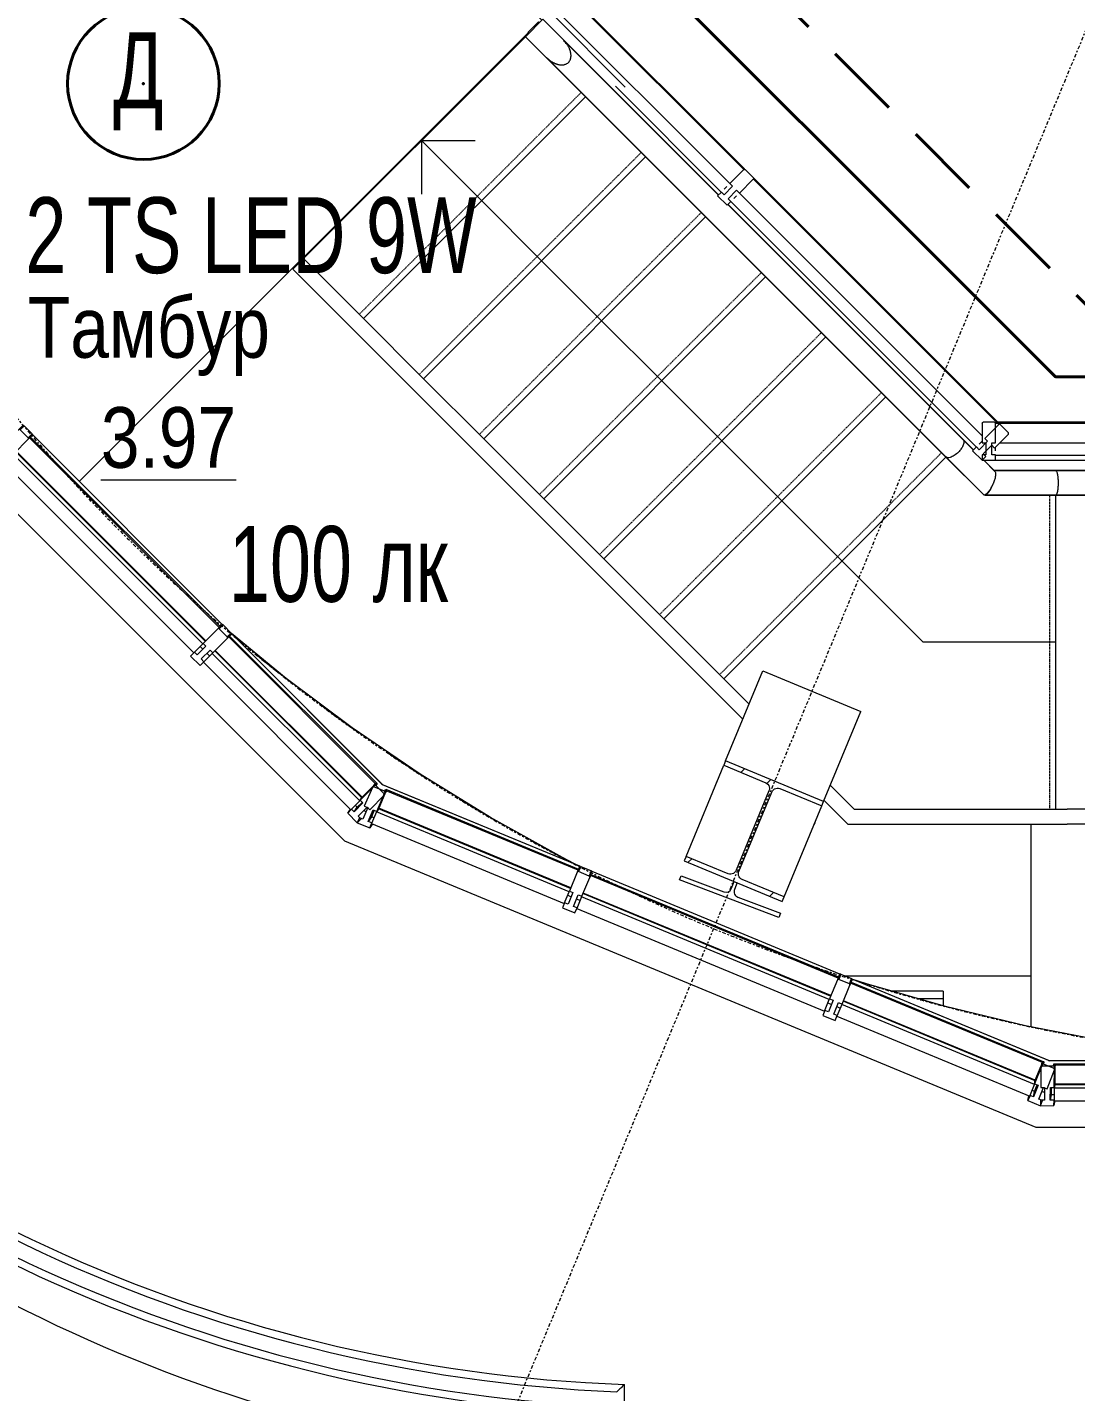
# Model space of a CAD drawing. Header units: millimetres. Extents: x 223 to 163467, y -12002 to 99672.
# Drawn here: x 135574 to 139030, y 57450 to 61948 of the extents above; entities that cross this region are included whole.
import ezdxf

# ---------------------------------------------------------------- set-up
doc = ezdxf.new("R2010")
doc.units = ezdxf.units.MM
for name, pattern in [('DASHED', [0.75, 0.5, -0.25]), ('HIDDEN2', [0.1875, 0.125, -0.0625]), ('Осевая', [29.999999, 12, -6, 6, -6]), ('Сверху', [3.96875, 2.38125, -1.5875])]:
    doc.linetypes.add(name, pattern=pattern)
for name, color, linetype, lineweight in [('A-AREA-IDEN', 7, 'Continuous', 9), ('A-DOOR', 7, 'Continuous', 9), ('A-DOOR-FRAM', 7, 'Continuous', 15), ('A-FLOR', 7, 'Continuous', 9), ('A-GLAZ-CURT', 7, 'Continuous', 9), ('A-GLAZ-CWMG', 7, 'Continuous', 9), ('A-WALL', 7, 'Continuous', 9), ('nadpisi', 84, 'Continuous', 13), ('S-COLS', 7, 'Continuous', 9), ('S-GRID', 7, 'Continuous', 9), ('S-STRS', 7, 'Continuous', 9), ('S-STRS-ANNO', 7, 'Continuous', 5), ('ав осв', 1, 'HIDDEN2', 40), ('Балясины', 7, 'Continuous', 9), ('Верхние поручни', 7, 'Continuous', 5), ('Ограждение', 7, 'Continuous', 9), ('Поручни', 7, 'Continuous', 5), ('раб осв', 7, 'Continuous', 40), ('ЭЛ', 250, 'Continuous', 50)]:
    doc.layers.add(name, color=color, linetype=linetype, lineweight=lineweight)
doc.styles.add('Arial', font='ARIALN.TTF', dxfattribs={"width": 0.85, "height": 400})
doc.styles.add('Arial_1', font='ARIALN.TTF', dxfattribs={"height": 3.5})

# ---------------------------------------------------------------- blocks, each defined once
blk = doc.blocks.new('Ограждение - Ограждение-332239-6 этаж')
at = {"layer": 'Поручни'}
blk.add_line((-1770.5, -8527.7), (-1770.5, -6924.5), dxfattribs=at)
for radius, end in [(4950, 267.9682), (5050, 266.8727)]:
    blk.add_arc((-1595, -1977.7), radius, 221.0155, end, dxfattribs=at)
blk.add_open_spline([(-1770.5, -6924.5), (-1778.8, -6932.6), (-1787.1, -6940.6), (-1795.5, -6948.6)], degree=3, dxfattribs=at)
blk = doc.blocks.new('Тип верхнего поручня - Верхний поручень_Внутренний_-332242-6 этаж')
at = {"layer": 'Верхние поручни'}
for radius, end in [(4975, 267.6903), (5025, 267.1426)]:
    blk.add_arc((-1595, -1977.7), radius, 221.0155, end, dxfattribs=at)
blk = doc.blocks.new('Тип верхнего поручня - Верхний поручень_Внутренний_-V1-6 этаж')
at = {"layer": 'Верхние поручни'}
for radius, end in [(4975, 267.6903), (5025, 267.1426)]:
    blk.add_arc((-1595, -1977.7), radius, 221.0155, end, dxfattribs=at)
blk = doc.blocks.new('Дверь-Наружная-Одинарная-Две_Свет - 900 x 2100 мм-388462-6 этаж')
at = {"layer": 'A-DOOR', "lineweight": 13}
for p, q in [((450, 956.35), (405, 956.35)), ((405, 956.35), (405, 56.35)), ((450, 56.35), (450, 956.35)), ((405, 56.35), (450, 56.35))]:
    blk.add_line(p, q, dxfattribs=at)
at = {"layer": 'A-DOOR'}
blk.add_arc((450, 56.35), 900, 90, 180, dxfattribs=at)
at = {"layer": 'A-DOOR-FRAM'}
for p, q in [((-450, 56.35), (-500, 56.35)), ((-500, 56.35), (-500, -93.65)), ((-450, 6.5875), (-450, 56.35)), ((450, 56.35), (450, 6.5875)), ((500, 56.35), (450, 56.35)), ((500, -93.65), (500, 56.35)), ((-434.125, 6.5875), (-450, 6.5875)), ((-434.125, -44.4375), (-434.125, 6.5875)), ((450, 6.5875), (434.125, 6.5875)), ((434.125, 6.5875), (434.125, -44.4375)), ((-450, -93.65), (-450, -44.4375)), ((-450, -44.4375), (-434.125, -44.4375)), ((434.125, -44.4375), (450, -44.4375)), ((450, -44.4375), (450, -93.65)), ((-500, -93.65), (-450, -93.65)), ((450, -93.65), (500, -93.65))]:
    blk.add_line(p, q, dxfattribs=at)
blk = doc.blocks.new('Ограждение - 50 x 12 мм-321091-6 этаж')
at = {"layer": 'Балясины'}
for p, q in [((-25, -2), (-25, -6)), ((-25, -6), (25, -6)), ((25, -6), (25, -2))]:
    blk.add_line(p, q, dxfattribs=at)
blk = doc.blocks.new('Ограждение - Ограждение-386662-6 этаж')
at = {"rotation": 224.9999999999999}
blk.add_blockref('Ограждение - 50 x 12 мм-321091-6 этаж', (-2067.5, -2454.1), dxfattribs=at)
blk = doc.blocks.new('Тип верхнего поручня - Верхний поручень_Внутренний_-386673-6 этаж')
at = {"layer": 'Верхние поручни'}
for p, q in [((-1461.2, -3003), (-1970.9, -2493.2)), ((-2027.5, -2549.8), (-710.9, -3866.4)), ((-654.3, -3809.9), (-1429.8, -3034.4)), ((-620.5, -3843.7), (-654.3, -3809.9)), ((-710.9, -3866.4), (-587, -3990.3)), ((-549.6, -3914.5), (-586.5, -3877.7)), ((-348.8, -3912.4), (-552.9, -3912.4)), ((1611.2, -3912.4), (-348.8, -3912.4)), ((-581.9, -3992.4), (-348.8, -3992.4)), ((-348.8, -3992.4), (1611.2, -3992.4))]:
    blk.add_line(p, q, dxfattribs=at)
for points, knots in [([(-1955.2, -2565.6), (-1953.8, -2564.1), (-1952, -2561.8), (-1950.1, -2558.4), (-1948.9, -2555.8), (-1948, -2553.1), (-1947.4, -2550.2), (-1947.1, -2547.8), (-1946.9, -2545.9), (-1946.8, -2543.9), (-1946.8, -2541.5), (-1947.1, -2538.6), (-1947.5, -2535.7), (-1948, -2532.9), (-1948.7, -2530.1), (-1949.5, -2527.3), (-1950.4, -2524.5), (-1951.6, -2521.4), (-1953.2, -2517.8), (-1955.2, -2514), (-1957.4, -2510.2), (-1962.2, -2502.9), (-1966.8, -2497.4), (-1970.9, -2493.2)], [0, 0, 0, 0, 0.071429, 0.107143, 0.142857, 0.178571, 0.214286, 0.25, 0.267857, 0.285714, 0.321429, 0.357143, 0.392857, 0.428571, 0.464286, 0.5, 0.535714, 0.571429, 0.625, 0.678571, 0.732143, 0.785714, 1, 1, 1, 1]), ([(-2027.5, -2549.8), (-2024.3, -2553), (-2019.2, -2557.4), (-2011.8, -2562.6), (-2006.9, -2565.5), (-2002.9, -2567.5), (-1999.8, -2568.9), (-1996.7, -2570.2), (-1993.5, -2571.3), (-1990.2, -2572.2), (-1986.9, -2573), (-1984.1, -2573.4), (-1981.9, -2573.7), (-1980.2, -2573.8), (-1978.5, -2573.8), (-1976.2, -2573.9), (-1973.4, -2573.7), (-1970, -2573.3), (-1967.3, -2572.6), (-1965.2, -2571.8), (-1963.2, -2571), (-1959.7, -2569.2), (-1956.9, -2567.2), (-1955.2, -2565.6)], [0, 0, 0, 0, 0.166667, 0.25, 0.333333, 0.375, 0.416667, 0.458333, 0.5, 0.541667, 0.583333, 0.625, 0.645833, 0.666667, 0.6875, 0.708333, 0.75, 0.791667, 0.833333, 0.854167, 0.875, 0.916667, 1, 1, 1, 1]), ([(-654.3, -3809.9), (-653.4, -3810.8), (-651.9, -3813.2), (-651.2, -3819.6), (-653.8, -3829.1), (-660.9, -3840.8), (-666.8, -3847.6), (-669.9, -3850.8)], [0, 0, 0, 0, 0.142857, 0.285714, 0.571429, 0.785714, 1, 1, 1, 1]), ([(-669.9, -3850.8), (-674.2, -3855), (-683.5, -3862.6), (-696.2, -3868.6), (-705.5, -3869.6), (-709.4, -3867.9), (-710.9, -3866.4)], [0, 0, 0, 0, 0.285714, 0.571429, 0.785714, 1, 1, 1, 1]), ([(-348.8, -3912.4), (-348.2, -3912.4), (-347.1, -3913.1), (-344.9, -3917), (-342.8, -3925.7), (-341.4, -3938.9), (-341.1, -3947.9), (-341.1, -3952.4)], [0, 0, 0, 0, 0.142857, 0.285714, 0.571429, 0.785714, 1, 1, 1, 1]), ([(-581.9, -3992.4), (-580.8, -3992.4), (-578.6, -3991.7), (-573.3, -3987.7), (-566.7, -3979.2), (-560.8, -3967.8), (-557.8, -3960.7), (-556.7, -3957.9), (-556.4, -3957.4)], [0, 0, 0, 0, 0.1428571, 0.2857143, 0.5714286, 0.7857143, 0.8928571, 0.921332, 0.921332, 0.921332, 0.921332]), ([(-549.6, -3914.5), (-548.9, -3915.3), (-547.8, -3917.3), (-547.1, -3922.2), (-547.5, -3928.6), (-549.2, -3937.5), (-552.1, -3946.8), (-554.9, -3953.8), (-556, -3956.4), (-556.2, -3956.8)], [0, 0, 0, 0, 0.1428571, 0.2857143, 0.4285714, 0.5714286, 0.7857143, 0.8928571, 0.9123353, 0.9123353, 0.9123353, 0.9123353]), ([(-341.1, -3952.4), (-341.1, -3958.4), (-341.6, -3970.3), (-343.7, -3983.5), (-346.2, -3990.9), (-348, -3992.4), (-348.8, -3992.4)], [0, 0, 0, 0, 0.285714, 0.571429, 0.785714, 1, 1, 1, 1]), ([(-584.5, -3991.5), (-584.7, -3991.4), (-585.7, -3991.3), (-586.5, -3990.8), (-587, -3990.3)], [0.8616317, 0.8616317, 0.8616317, 0.8616317, 0.8928571, 1, 1, 1, 1])]:
    blk.add_open_spline(points, degree=3, knots=knots, dxfattribs=at)
for points in [[(-556.4, -3957.3), (-557.1, -3958.9), (-557.9, -3960.5), (-558.7, -3962.1)], [(-558.7, -3962.1), (-560.1, -3965), (-563, -3970.4), (-567.7, -3977.8), (-572.5, -3983.8), (-577, -3988.3), (-579.7, -3990.1), (-581, -3990.7)]]:
    blk.add_open_spline(points, degree=3, dxfattribs=at)
blk = doc.blocks.new('Тип верхнего поручня - Верхний поручень_Внутренний_-V2-6 этаж')
at = {"layer": 'Верхние поручни'}
for p, q in [((-2097.2, -2480.9), (-2039.8, -2423.5)), ((-1460.8, -3002.6), (-2039.8, -2423.5)), ((-711.3, -3866.9), (-2097.2, -2480.9)), ((-653.9, -3809.4), (-1429.3, -3034)), ((-620, -3843.3), (-653.9, -3809.4)), ((-585.2, -3993), (-711.3, -3866.9)), ((-551.5, -3911.8), (-585.7, -3877.7)), ((-348.8, -3911.8), (-551.5, -3911.8)), ((1611.2, -3911.8), (-348.8, -3911.8)), ((-348.8, -3993), (-585.2, -3993)), ((1611.2, -3993), (-348.8, -3993))]:
    blk.add_line(p, q, dxfattribs=at)
blk = doc.blocks.new('Rectangular Mullion - Mullion_Vertical-45mm-Steelbuilt_2_6875in_Detail-8_TGP-V4-6 этаж')
at = {"layer": 'A-GLAZ-CWMG'}
for p, q in [((487.6, -3752.2), (-547.1, -3752.2)), ((-547.1, -3755.4), (487.6, -3755.4)), ((487.6, -3752.2), (-539.8, -3752.2)), ((487.6, -3752.2), (487.6, -3754.6)), ((-534.4, -3820.5), (487.6, -3820.5)), ((-547.1, -3846.7), (-547.1, -3834)), ((-547.1, -3860.2), (487.6, -3860.2)), ((487.6, -3834), (487.6, -3846.7)), ((-547.1, -3877.7), (487.6, -3877.7))]:
    blk.add_line(p, q, dxfattribs=at)
blk = doc.blocks.new('Rectangular Mullion - Mullion_Vertical-45mm-Steelbuilt_2_6875in_Detail-8_TGP-370210-6 этаж')
at = {"layer": 'A-GLAZ-CWMG', "lineweight": 18}
for p, q in [((-44.5, 57.2), (-44.5, 122.2)), ((-41.3, 125.4), (-3.2, 125.4)), ((0, 122.2), (0, 57.2)), ((-31.8, 57.2), (-44.5, 57.2)), ((-31.8, 17.5), (-31.8, 57.2)), ((0, 57.2), (-12.7, 57.2)), ((-12.7, 57.2), (-12.7, 17.5)), ((-44.5, 0), (-44.5, 17.5)), ((-44.5, 17.5), (-31.8, 17.5)), ((0, 0), (-44.5, 0)), ((-12.7, 17.5), (0, 17.5)), ((0, 17.5), (0, 0))]:
    blk.add_line(p, q, dxfattribs=at)
for centre, start, end in [((-41.3, 122.2), 90, 180), ((-3.2, 122.2), 360, 90)]:
    blk.add_arc(centre, 3.17, start, end, dxfattribs=at)
blk = doc.blocks.new('Rectangular Mullion - Mullion_Vertical-45mm-Steelbuilt_2_6875in_Detail-8_TGP-426587-6 этаж')
at = {"layer": 'A-GLAZ-CWMG'}
for p, q in [((-1345.8, -2950.5), (-1343.6, -2948.3)), ((-1345.8, -2950.5), (-536.6, -3759.8)), ((-534.3, -3757.5), (-1343.6, -2948.3)), ((-539.5, -3752.3), (-1343.6, -2948.3)), ((-1410.4, -3015), (-1401.4, -3006.1)), ((-1391.9, -2996.5), (-591.6, -3796.8)), ((-1419.9, -3024.6), (-610.6, -3833.9)), ((-592.1, -3815.4), (-601.1, -3824.3))]:
    blk.add_line(p, q, dxfattribs=at)
blk = doc.blocks.new('Rectangular Mullion - Mullion_Vertical-45mm-Steelbuilt_2_6875in_Detail-8_TGP-V6-6 этаж')
at = {"layer": 'A-GLAZ-CWMG'}
for p, q in [((-2186.5, -2109.8), (-2184.3, -2107.5)), ((-2186.5, -2109.8), (-1377.3, -2919.1)), ((-1375, -2916.8), (-2184.3, -2107.5)), ((-1375, -2916.8), (-2184.3, -2107.5)), ((-2232.6, -2155.8), (-1423.3, -2965.1)), ((-2273, -2196.2), (-2042.7, -2426.5)), ((-2260.6, -2183.9), (-2030.4, -2414.1)), ((-2251.1, -2174.3), (-2242.1, -2165.4)), ((-1800, -2644.5), (-1451.4, -2993.2)), ((-1375, -2916.8), (-1377.3, -2919.1)), ((-1432.8, -2974.6), (-1441.8, -2983.6))]:
    blk.add_line(p, q, dxfattribs=at)
blk = doc.blocks.new('Rectangular Mullion - Mullion_Vertical-45mm-Steelbuilt_2_6875in_Detail-8_TGP-370213-6 этаж')
at = {"layer": 'A-GLAZ-CWMG', "lineweight": 18}
for p, q in [((-44.5, 122.2), (-44.5, 57.2)), ((-3.2, 125.4), (-41.3, 125.4)), ((0, 57.2), (0, 122.2)), ((-44.5, 57.2), (-31.8, 57.2)), ((-31.8, 57.2), (-31.8, 17.5)), ((-12.7, 17.5), (-12.7, 57.2)), ((-12.7, 57.2), (0, 57.2)), ((-31.8, 17.5), (-44.5, 17.5)), ((-44.5, 17.5), (-44.5, 0)), ((-44.5, 0), (0, 0)), ((0, 17.5), (-12.7, 17.5)), ((0, 0), (0, 17.5))]:
    blk.add_line(p, q, dxfattribs=at)
for centre, start, end in [((-41.3, 122.2), 90, 180), ((-3.2, 122.2), 360, 90)]:
    blk.add_arc(centre, 3.17, start, end, dxfattribs=at)
blk = doc.blocks.new('Rectangular Mullion - Mullion_Vertical-45mm-Steelbuilt_2_6875in_Detail-8_TGP-370206-6 этаж')
at = {"layer": 'A-GLAZ-CWMG', "lineweight": 18}
for p, q in [((-22.2, 57.2), (-22.2, 122.2)), ((-19.1, 125.4), (19.1, 125.4)), ((22.2, 122.2), (22.2, 57.2)), ((-9.5, 57.2), (-22.2, 57.2)), ((-9.5, 17.5), (-9.5, 57.2)), ((22.2, 57.2), (9.5, 57.2)), ((9.5, 57.2), (9.5, 17.5)), ((-22.2, 0), (-22.2, 17.5)), ((-22.2, 17.5), (-9.5, 17.5)), ((22.2, 0), (-22.2, 0)), ((9.5, 17.5), (22.2, 17.5)), ((22.2, 17.5), (22.2, 0))]:
    blk.add_line(p, q, dxfattribs=at)
for centre, start, end in [((-19.1, 122.2), 90, 180), ((19.1, 122.2), 360, 90)]:
    blk.add_arc(centre, 3.18, start, end, dxfattribs=at)
blk = doc.blocks.new('Ограждение - Ограждение-402217-6 этаж')
at = {"layer": 'Поручни'}
for p, q in [((-720.5, -5627.6), (-889.7, -5627.6)), ((-720.5, -5627.6), (-720.5, -5652.6)), ((-720.5, -7927.6), (-725.6, -7927.6)), ((2364.6, -7927.6), (1239.5, -7927.6)), ((-725.6, -8027.6), (-720.5, -8027.6)), ((1239.5, -8027.6), (2364.6, -8027.6))]:
    blk.add_line(p, q, dxfattribs=at)
blk = doc.blocks.new('Тип верхнего поручня - Верхний поручень_Внутренний_-402224-6 этаж')
at = {"layer": 'Верхние поручни'}
for p, q in [((-803, -5652.6), (-720.5, -5652.6)), ((-720.5, -5652.6), (-720.5, -5676.4)), ((-725.6, -7952.6), (-720.5, -7952.6)), ((679.5, -7952.6), (2364.6, -7952.6)), ((-720.5, -8002.6), (-725.6, -8002.6)), ((2364.6, -8002.6), (679.5, -8002.6))]:
    blk.add_line(p, q, dxfattribs=at)
blk = doc.blocks.new('Тип верхнего поручня - Верхний поручень_Внутренний_-V8-6 этаж')
at = {"layer": 'Верхние поручни'}
for p, q in [((-803, -5652.6), (-720.5, -5652.6)), ((-720.5, -5652.6), (-720.5, -5676.4)), ((-720.5, -7952.6), (-725.6, -7952.6)), ((2364.6, -7952.6), (679.5, -7952.6)), ((-720.5, -8002.6), (-725.6, -8002.6)), ((2364.6, -8002.6), (679.5, -8002.6))]:
    blk.add_line(p, q, dxfattribs=at)
blk = doc.blocks.new('Двутавровая балка _ГОСТ 26020-83_-Колонна - I 35K1-330506-6 этаж')
at = {"layer": 'S-COLS'}
for p, q in [((-175, 171.5), (175, 171.5)), ((-175, 156.5), (-175, 171.5)), ((-25, 156.5), (-175, 156.5)), ((-5, 112.6), (-5, 136.5)), ((5, 136.5), (5, 112.3)), ((175, 156.5), (25, 156.5)), ((175, 171.5), (175, 156.5)), ((-175, -162.6), (-175, -156.5)), ((175, -167.9), (175, -171.5))]:
    blk.add_line(p, q, dxfattribs=at)
for centre, start, end in [((-25, 136.5), 360, 90), ((25, 136.5), 90, 180)]:
    blk.add_arc(centre, 20, start, end, dxfattribs=at)
blk = doc.blocks.new('Системная панель - С остеклением-473977-6 этаж')
at = {"layer": 'A-GLAZ-CURT'}
for p, q in [((5932, -3333.8), (5447.7, -3818)), ((5942, -3340.4), (5932, -3333.8)), ((5454.5, -3824.8), (5456.1, -3826.4))]:
    blk.add_line(p, q, dxfattribs=at)
at = {"layer": 'A-GLAZ-CURT', "lineweight": 13}
for p, q in [((5942, -3340.4), (5456.1, -3826.4)), ((5485.4, -3855.7), (5971.8, -3369.4)), ((5971.8, -3369.4), (5942, -3340.4)), ((5456.1, -3826.4), (5485.4, -3855.7))]:
    blk.add_line(p, q, dxfattribs=at)
blk = doc.blocks.new('Rectangular Mullion - Mullion_Vertical-45mm-Steelbuilt_2_6875in_Detail-8_TGP-473962-6 этаж')
at = {"layer": 'A-GLAZ-CWMG'}
for p, q in [((2658.6, -5588.5), (2006.6, -5858.5)), ((2658.6, -5588.6), (2009, -5857.7)), ((2027, -5861.3), (2662.5, -5598)), ((2664, -5601.6), (2031.3, -5863.7)), ((2658.6, -5588.5), (2658.6, -5588.6)), ((2658.6, -5588.6), (2662.5, -5598)), ((2662.5, -5598), (2664, -5601.6)), ((2664, -5601.6), (2666.6, -5607.9)), ((2688, -5659.6), (2055.3, -5921.6)), ((2031.3, -5863.7), (2033.1, -5868.1)), ((2035.7, -5874.3), (2055.3, -5921.6)), ((2048.6, -5937), (2057.5, -5958.4)), ((2033.6, -5959.1), (2029.5, -5960.8)), ((2066.2, -5954.8), (2057.5, -5958.4))]:
    blk.add_line(p, q, dxfattribs=at)
at = {"layer": 'A-GLAZ-CWMG', "flags": 128}
blk.add_lwpolyline([(2027, -5861.3), (2029.6, -5861.8), (2031.3, -5863.7)], dxfattribs=at)
blk = doc.blocks.new('Rectangular Mullion - Mullion_Vertical-45mm-Steelbuilt_2_6875in_Detail-8_TGP-473980-6 этаж')
at = {"layer": 'A-GLAZ-CWMG', "lineweight": 18}
for p, q in [((-393.7, -5870.5), (-418.6, -5933.3)), ((-354.3, -5883.3), (-389.5, -5868.7)), ((-377.5, -5950.3), (-352.5, -5887.5)), ((-418.6, -5933.3), (-406.9, -5938.2)), ((-433.8, -5971.6), (-440.5, -5988.4)), ((-422.1, -5976.5), (-433.8, -5971.6)), ((-406.9, -5938.2), (-422.1, -5976.5)), ((-404.5, -5983.8), (-389.2, -5945.5)), ((-389.2, -5945.5), (-377.5, -5950.3)), ((-440.5, -5988.4), (-399.4, -6005.5)), ((-392.7, -5988.6), (-404.5, -5983.8)), ((-399.4, -6005.5), (-392.7, -5988.6))]:
    blk.add_line(p, q, dxfattribs=at)
at = {"layer": 'A-GLAZ-CWMG'}
for p, q in [((-396.7, -5874.3), (-416.3, -5921.6)), ((-392.3, -5863.7), (-394.1, -5868.1)), ((-393.7, -5870.5), (-392.3, -5863.7)), ((-388, -5861.3), (-389.5, -5868.7)), ((-353.3, -5878.6), (-352.8, -5876.1)), ((-352.5, -5887.5), (-351.1, -5880.1)), ((-352.4, -5886.9), (-349.2, -5871.1)), ((-418.6, -5933.3), (-416.3, -5921.6)), ((-409.6, -5937), (-418.5, -5958.4)), ((-440.5, -5988.4), (-437.4, -5972.9)), ((-422.1, -5976.5), (-418.5, -5958.4))]:
    blk.add_line(p, q, dxfattribs=at)
at = {"layer": 'A-GLAZ-CWMG', "lineweight": 18, "flags": 128}
for points in [[(-389.5, -5868.7), (-390.2, -5868.5), (-390.9, -5868.4), (-391.6, -5868.6), (-392.3, -5868.9), (-392.8, -5869.3), (-393.3, -5869.9), (-393.7, -5870.5)], [(-352.5, -5887.5), (-352.3, -5886.8), (-352.3, -5886.1), (-352.4, -5885.4), (-352.7, -5884.7), (-353.1, -5884.1), (-353.6, -5883.6), (-354.3, -5883.3)]]:
    blk.add_lwpolyline(points, dxfattribs=at)
at = {"layer": 'A-GLAZ-CWMG', "flags": 128}
blk.add_lwpolyline([(-388, -5861.3), (-390.6, -5861.8), (-392.3, -5863.7)], dxfattribs=at)
blk = doc.blocks.new('Rectangular Mullion - Mullion_Vertical-45mm-Steelbuilt_2_6875in_Detail-8_TGP-V14-6 этаж')
at = {"layer": 'A-GLAZ-CWMG'}
for p, q in [((-2594.7, -4950.1), (-2590.8, -4944.3)), ((-2590.8, -4944.3), (-2594.2, -4947.7)), ((-2586, -4943.7), (-2590.1, -4950)), ((-2641.8, -4998.5), (-2635.2, -4988.7)), ((-2599, -4952.5), (-2635.2, -4988.7)), ((-2563.2, -4981.5), (-2559, -4975.2)), ((-2562.8, -4981.1), (-2553.8, -4967.6)), ((-2560.5, -4973), (-2559.1, -4970.9)), ((-2683.1, -5041.1), (-2674.3, -5027.9)), ((-2661.5, -5037.1), (-2651.3, -5021.8)), ((-2634.9, -5005.4), (-2651.3, -5021.8))]:
    blk.add_line(p, q, dxfattribs=at)
at = {"layer": 'A-GLAZ-CWMG', "lineweight": 18}
for p, q in [((-2598.5, -4954), (-2641.8, -4998.5)), ((-2610.3, -5030), (-2563.2, -4981.5)), ((-2594.7, -4950.1), (-2598.3, -4953.8)), ((-2563.2, -4976.9), (-2590.1, -4950)), ((-2670.5, -5028.1), (-2683.1, -5041.1)), ((-2661.5, -5037.1), (-2670.5, -5028.1)), ((-2632.8, -5007.5), (-2661.5, -5037.1)), ((-2648, -5050.6), (-2619.3, -5021)), ((-2641.8, -4998.5), (-2632.8, -5007.5)), ((-2619.3, -5021), (-2610.3, -5030)), ((-2683.1, -5041.1), (-2651.7, -5072.6)), ((-2651.7, -5072.6), (-2639, -5059.6)), ((-2639, -5059.6), (-2648, -5050.6))]:
    blk.add_line(p, q, dxfattribs=at)
at = {"layer": 'A-GLAZ-CWMG', "flags": 128}
blk.add_lwpolyline([(-2586, -4943.7), (-2588.5, -4943.2), (-2590.8, -4944.3)], dxfattribs=at)
at = {"layer": 'A-GLAZ-CWMG', "lineweight": 18, "flags": 128}
for points in [[(-2590.1, -4950), (-2590.7, -4949.5), (-2591.4, -4949.2), (-2592.1, -4949.1), (-2592.8, -4949.1), (-2593.5, -4949.3), (-2594.1, -4949.6), (-2594.7, -4950.1)], [(-2563.2, -4981.5), (-2562.8, -4981), (-2562.4, -4980.3), (-2562.3, -4979.6), (-2562.3, -4978.9), (-2562.4, -4978.1), (-2562.7, -4977.5), (-2563.2, -4976.9)]]:
    blk.add_lwpolyline(points, dxfattribs=at)
blk = doc.blocks.new('Системная панель - С остеклением-473984-6 этаж')
at = {"layer": 'A-GLAZ-CURT'}
for p, q in [((5416.3, -3849.5), (4791.3, -4474.4)), ((5424.7, -3857.8), (5423.1, -3856.2)), ((4798.1, -4481.2), (4799.7, -4482.8))]:
    blk.add_line(p, q, dxfattribs=at)
at = {"layer": 'A-GLAZ-CURT', "lineweight": 13}
for p, q in [((5424.7, -3857.8), (4799.7, -4482.8)), ((5454, -3887.2), (5424.7, -3857.8)), ((4829.1, -4512.1), (5454, -3887.2)), ((4799.7, -4482.8), (4829.1, -4512.1))]:
    blk.add_line(p, q, dxfattribs=at)
blk = doc.blocks.new('Системная панель - С остеклением-473985-6 этаж')
at = {"layer": 'A-GLAZ-CURT'}
for p, q in [((4759.9, -4505.8), (4275.6, -4990.1)), ((4768.3, -4514.2), (4766.7, -4512.6)), ((4275.6, -4990.1), (4282.3, -5000.1))]:
    blk.add_line(p, q, dxfattribs=at)
at = {"layer": 'A-GLAZ-CURT', "lineweight": 13}
for p, q in [((4768.3, -4514.2), (4282.3, -5000.1)), ((4311.3, -5029.9), (4797.6, -4543.6)), ((4797.6, -4543.6), (4768.3, -4514.2)), ((4282.3, -5000.1), (4311.3, -5029.9))]:
    blk.add_line(p, q, dxfattribs=at)
blk = doc.blocks.new('Rectangular Mullion - Mullion_Vertical-45mm-Steelbuilt_2_6875in_Detail-8_TGP-473992-6 этаж')
at = {"layer": 'A-GLAZ-CWMG'}
for p, q in [((4229.1, -4950), (4224.9, -4943.7)), ((4229.8, -4944.3), (4233.7, -4950.1)), ((4233.2, -4947.7), (4229.8, -4944.3)), ((4192.8, -4967.6), (4201.8, -4981.1)), ((4198, -4975.2), (4202.2, -4981.5)), ((4198.1, -4970.9), (4199.5, -4973)), ((4274.2, -4988.7), (4238, -4952.5)), ((4274.2, -4988.7), (4280.8, -4998.5)), ((4290.3, -5021.8), (4273.9, -5005.4)), ((4290.3, -5021.8), (4300.5, -5037.1)), ((4313.3, -5027.9), (4322.1, -5041.1))]:
    blk.add_line(p, q, dxfattribs=at)
at = {"layer": 'A-GLAZ-CWMG', "lineweight": 18}
for p, q in [((4229.1, -4950), (4202.2, -4976.9)), ((4202.2, -4981.5), (4249.3, -5030)), ((4237.3, -4953.8), (4233.7, -4950.1)), ((4280.8, -4998.5), (4237.5, -4954)), ((4249.3, -5030), (4258.3, -5021)), ((4258.3, -5021), (4287, -5050.6)), ((4271.8, -5007.5), (4280.8, -4998.5)), ((4300.5, -5037.1), (4271.8, -5007.5)), ((4309.5, -5028.1), (4300.5, -5037.1)), ((4322.1, -5041.1), (4309.5, -5028.1)), ((4287, -5050.6), (4278, -5059.6)), ((4278, -5059.6), (4290.7, -5072.6)), ((4290.7, -5072.6), (4322.1, -5041.1))]:
    blk.add_line(p, q, dxfattribs=at)
at = {"layer": 'A-GLAZ-CWMG', "flags": 128}
blk.add_lwpolyline([(4229.8, -4944.3), (4227.5, -4943.2), (4224.9, -4943.7)], dxfattribs=at)
at = {"layer": 'A-GLAZ-CWMG', "lineweight": 18, "flags": 128}
for points in [[(4202.2, -4976.9), (4201.7, -4977.5), (4201.4, -4978.1), (4201.3, -4978.9), (4201.3, -4979.6), (4201.4, -4980.3), (4201.8, -4981), (4202.2, -4981.5)], [(4233.7, -4950.1), (4233.1, -4949.6), (4232.5, -4949.3), (4231.8, -4949.1), (4231, -4949.1), (4230.3, -4949.2), (4229.7, -4949.5), (4229.1, -4950)]]:
    blk.add_lwpolyline(points, dxfattribs=at)
blk = doc.blocks.new('Rectangular Mullion - Mullion_Vertical-45mm-Steelbuilt_2_6875in_Detail-8_TGP-V21-6 этаж')
at = {"layer": 'A-GLAZ-CWMG'}
for p, q in [((4209.2, -4946.2), (3557.2, -5216.2)), ((4206.9, -4947.2), (3557.3, -5216.3)), ((3561.2, -5225.8), (4196.7, -4962.5)), ((4195.4, -4967.3), (3562.7, -5229.4)), ((4197.3, -4971.7), (4195.4, -4967.3)), ((4219.4, -5025.2), (4199.8, -4977.9)), ((4219.4, -5025.2), (3586.7, -5287.3)), ((4243.9, -5052.8), (4235, -5031.4)), ((4265.3, -5034.7), (4261.2, -5036.4)), ((4243.9, -5052.8), (4235.2, -5056.4)), ((3557.3, -5216.3), (3557.2, -5216.2)), ((3561.2, -5225.8), (3557.3, -5216.3)), ((3562.7, -5229.4), (3561.2, -5225.8)), ((3565.3, -5235.7), (3562.7, -5229.4))]:
    blk.add_line(p, q, dxfattribs=at)
at = {"layer": 'A-GLAZ-CWMG', "flags": 128}
blk.add_lwpolyline([(4195.4, -4967.3), (4195.3, -4964.7), (4196.7, -4962.5)], dxfattribs=at)
blk = doc.blocks.new('Rectangular Mullion - Mullion_Vertical-45mm-Steelbuilt_2_6875in_Detail-8_TGP-473966-6 этаж')
at = {"layer": 'A-GLAZ-CWMG'}
for p, q in [((5360.4, -3793.6), (4735.5, -4418.5)), ((5360.5, -3793.7), (4735.6, -4418.6)), ((4742.8, -4425.8), (5367.7, -3800.9)), ((5370.5, -3803.7), (4745.5, -4428.6)), ((5360.4, -3793.6), (5360.5, -3793.7)), ((5360.5, -3793.7), (5367.7, -3800.9)), ((5367.7, -3800.9), (5370.5, -3803.7)), ((5370.5, -3803.7), (5375.3, -3808.5)), ((5414.8, -3848), (4789.9, -4472.9)), ((4735.6, -4418.6), (4735.5, -4418.5)), ((4742.8, -4425.8), (4735.6, -4418.6)), ((4745.5, -4428.6), (4742.8, -4425.8)), ((4750.3, -4433.4), (4745.5, -4428.6))]:
    blk.add_line(p, q, dxfattribs=at)
blk = doc.blocks.new('Rectangular Mullion - Mullion_Vertical-45mm-Steelbuilt_2_6875in_Detail-8_TGP-473993-6 этаж')
at = {"layer": 'A-GLAZ-CWMG'}
for p, q in [((-2592.1, -4942), (-2601.1, -4955.5)), ((-2593.1, -4948.2), (-2594.5, -4950.2)), ((-2597.2, -4949.7), (-2601.4, -4956)), ((-2580.4, -5025.2), (-2560.9, -4977.9)), ((-2561.9, -4968.8), (-2557.7, -4962.5)), ((-2556.4, -4967.3), (-2560.3, -4973.1)), ((-2558.3, -4971.7), (-2556.4, -4967.3)), ((-2604.9, -5052.8), (-2596, -5031.4)), ((-2580.4, -5025.2), (-2587, -5035.1)), ((-2604.9, -5052.8), (-2615.1, -5068.1)), ((-2601.7, -5076.4), (-2610.5, -5089.6))]:
    blk.add_line(p, q, dxfattribs=at)
at = {"layer": 'A-GLAZ-CWMG', "lineweight": 18}
for p, q in [((-2601.4, -4956), (-2628.2, -5018.1)), ((-2561.9, -4968.8), (-2597.2, -4954.2)), ((-2587, -5035.1), (-2560.3, -4973.1)), ((-2616.4, -5022.9), (-2632.7, -5060.8)), ((-2628.2, -5018.1), (-2616.4, -5022.9)), ((-2615.1, -5068.1), (-2598.8, -5030.2)), ((-2598.8, -5030.2), (-2587, -5035.1)), ((-2644.5, -5055.9), (-2651.7, -5072.6)), ((-2651.7, -5072.6), (-2610.5, -5089.6)), ((-2632.7, -5060.8), (-2644.5, -5055.9)), ((-2603.4, -5072.9), (-2615.1, -5068.1)), ((-2610.5, -5089.6), (-2603.4, -5072.9))]:
    blk.add_line(p, q, dxfattribs=at)
at = {"layer": 'A-GLAZ-CWMG', "lineweight": 18, "flags": 128}
for points in [[(-2597.2, -4954.2), (-2597.9, -4954), (-2598.6, -4954), (-2599.3, -4954.1), (-2600, -4954.4), (-2600.6, -4954.8), (-2601.1, -4955.4), (-2601.4, -4956)], [(-2560.3, -4973.1), (-2560.1, -4972.4), (-2560, -4971.6), (-2560.1, -4970.9), (-2560.4, -4970.2), (-2560.8, -4969.6), (-2561.3, -4969.2), (-2561.9, -4968.8)]]:
    blk.add_lwpolyline(points, dxfattribs=at)
at = {"layer": 'A-GLAZ-CWMG', "flags": 128}
blk.add_lwpolyline([(-2556.4, -4967.3), (-2556.3, -4964.7), (-2557.7, -4962.5)], dxfattribs=at)
blk = doc.blocks.new('Rectangular Mullion - Mullion_Vertical-45mm-Steelbuilt_2_6875in_Detail-8_TGP-466671-6 этаж')
at = {"layer": 'A-GLAZ-CWMG'}
for p, q in [((3518.8, -5231.3), (3554, -5216.8)), ((3561.1, -5233.8), (3554, -5216.8)), ((3565.3, -5235.7), (3558.1, -5218.4)), ((3517.1, -5235.4), (3524.2, -5252.7)), ((3518.8, -5231.3), (3525.9, -5248.4)), ((3521.6, -5246.4), (3524.2, -5252.7)), ((3562.7, -5229.4), (3565.3, -5235.7)), ((3555.7, -5328.6), (3567.4, -5323.8)), ((3585, -5316.5), (3596.8, -5311.6))]:
    blk.add_line(p, q, dxfattribs=at)
at = {"layer": 'A-GLAZ-CWMG', "lineweight": 18}
for p, q in [((3524.2, -5252.7), (3550.1, -5315.1)), ((3561.1, -5233.8), (3525.9, -5248.4)), ((3591.2, -5298.1), (3565.3, -5235.7)), ((3579.4, -5302.9), (3591.2, -5298.1)), ((3595.2, -5341), (3579.4, -5302.9)), ((3550.1, -5315.1), (3561.8, -5310.2)), ((3561.8, -5310.2), (3577.6, -5348.3)), ((3577.6, -5348.3), (3565.9, -5353.2)), ((3565.9, -5353.2), (3572.8, -5369.9)), ((3572.8, -5369.9), (3613.9, -5352.9)), ((3606.9, -5336.2), (3595.2, -5341)), ((3613.9, -5352.9), (3606.9, -5336.2))]:
    blk.add_line(p, q, dxfattribs=at)
at = {"layer": 'A-GLAZ-CWMG', "lineweight": 18, "flags": 128}
for points in [[(3525.9, -5248.4), (3525.3, -5248.8), (3524.8, -5249.2), (3524.4, -5249.8), (3524.1, -5250.5), (3524, -5251.2), (3524, -5252), (3524.2, -5252.7)], [(3565.3, -5235.7), (3564.9, -5235), (3564.5, -5234.5), (3563.9, -5234), (3563.2, -5233.7), (3562.5, -5233.6), (3561.8, -5233.6), (3561.1, -5233.8)]]:
    blk.add_lwpolyline(points, dxfattribs=at)
at = {"layer": 'A-GLAZ-CWMG'}
for centre, start_param, end_param in [((3555.2, -5219.6), 0.261799, 1.570796), ((3520, -5234.2), 1.570796, 2.879793)]:
    blk.add_ellipse(centre, major_axis=(2.93, 1.22), ratio=0.963304, start_param=start_param, end_param=end_param, dxfattribs=at)
blk = doc.blocks.new('TS LED без датчика')
at = {"color": 0, "lineweight": 40, "ltscale": 100}
blk.add_point((-535184, 16419.5), dxfattribs=at)
at = {"layer": 'раб осв', "color": 5, "lineweight": 40, "ltscale": 100}
blk.add_circle((-535184, 16419.5), 250, dxfattribs=at)

msp = doc.modelspace()

# ---------------------------------------------------------------- hatches: boundary and pattern name
at = {"layer": 'S-COLS'}
h = msp.add_hatch(dxfattribs=at)
h.set_pattern_fill('FP_1', color=256, style=0, pattern_type=2)
h.set_pattern_definition([(45, (139313.08, 64398.15), (-251.447, 251.447), []), (45, (139313.08, 64779.15), (-251.447, 251.447), [])])
h.paths.add_polyline_path([(138062.8, 59066.3), (138068.7, 59080.7), (137926.2, 59140.3), (137920.4, 59147.1), (137918, 59155.9), (137919.6, 59164.9), (138030.3, 59430.8), (138037.1, 59437.1), (138045.7, 59439.7), (138054.5, 59438.3), (138193.1, 59380.9), (138199, 59395.3), (137875.7, 59529.2), (137869.7, 59514.8), (138012.2, 59455.2), (138018.1, 59448.5), (138020.5, 59439.7), (138018.8, 59430.6), (137908.2, 59164.7), (137901.4, 59158.5), (137892.8, 59155.8), (137884, 59157.2), (137745.4, 59214.6), (137739.4, 59200.3), (137971.6, 59104.1)], flags=0)

# ---------------------------------------------------------------- linework, layer by layer
at = {"layer": 'A-FLOR'}
for p, q in [((135745.3, 60450.7), (137224.5, 61929.8)), ((138882.6, 58819.7), (138271.1, 58819.7))]:
    msp.add_line(p, q, dxfattribs=at)
at = {"layer": 'A-WALL'}
for p, q in [((136620.6, 59264.4), (134876.5, 61008.5)), ((138882.6, 58652.6), (138882.6, 59320.5)), ((138899.3, 58320.5), (136620.6, 59264.4)), ((141365.8, 58320.5), (138899.3, 58320.5))]:
    msp.add_line(p, q, dxfattribs=at)
at = {"layer": 'A-WALL', "flags": 128}
for points in [[(137396.7, 59180.6), (137338.1, 59211), (137100.7, 59342.9), (136869.5, 59485.4), (136645, 59638.2), (136427.7, 59801), (136246.7, 59948.9)], [(139647.4, 58540.2), (139400.1, 58565.4), (139131.4, 58604.7), (138864.8, 58656), (138600.7, 58719.4), (138339.8, 58794.6), (138291.6, 58809.9)]]:
    msp.add_lwpolyline(points, dxfattribs=at)
at = {"layer": 'A-WALL'}
for centre, radius, start, end in [((140132.6, 64520.5), 6000, 230.68698, 232.02129), ((140132.6, 64520.5), 6000, 233.28965, 234.62236), ((140132.6, 64520.5), 6000, 235.89217, 237.22343), ((140132.6, 64520.5), 6000, 238.49455, 239.8245), ((140132.6, 64520.5), 6000, 241.09683, 242.42557), ((137847.4, 62280.4), 5100, 224.4295, 265.0371)]:
    msp.add_arc(centre, radius, start, end, dxfattribs=at)
at = {"layer": 'S-COLS'}
for p, q in [((137875.7, 59529.2), (137998.7, 59826.3)), ((137998.7, 59826.3), (138322.1, 59692.4)), ((138199, 59395.3), (138322.1, 59692.4)), ((137875.7, 59529.2), (137869.7, 59514.8)), ((138199, 59395.3), (137875.7, 59529.2)), ((137745.4, 59214.6), (137869.7, 59514.8)), ((137869.7, 59514.8), (138008.3, 59457.4)), ((138018.8, 59430.6), (137910.4, 59168.8)), ((137919.6, 59164.9), (138028.1, 59426.8)), ((138054.5, 59438.3), (138193.1, 59380.9)), ((138193.1, 59380.9), (138199, 59395.3)), ((138068.7, 59080.7), (138193.1, 59380.9)), ((137745.4, 59214.6), (137739.4, 59200.3)), ((137884, 59157.2), (137745.4, 59214.6)), ((137739.4, 59200.3), (138062.8, 59066.3)), ((138068.7, 59080.7), (137930.2, 59138.1)), ((138062.8, 59066.3), (138068.7, 59080.7))]:
    msp.add_line(p, q, dxfattribs=at)
at = {"layer": 'S-COLS', "flags": 128}
for points in [[(138008.3, 59457.4), (138012.2, 59455.2), (138015.5, 59452.2), (138018.1, 59448.5), (138019.8, 59444.2), (138020.5, 59439.7), (138020.1, 59435.1), (138018.8, 59430.6)], [(138028.1, 59426.8), (138030.3, 59430.8), (138033.4, 59434.3), (138037.1, 59437.1), (138041.2, 59438.9), (138045.7, 59439.7), (138050.2, 59439.5), (138054.5, 59438.3)], [(137910.4, 59168.8), (137908.2, 59164.7), (137905.1, 59161.2), (137901.4, 59158.5), (137897.2, 59156.7), (137892.8, 59155.8), (137888.3, 59156), (137884, 59157.2)], [(137930.2, 59138.1), (137926.2, 59140.3), (137922.9, 59143.3), (137920.4, 59147.1), (137918.7, 59151.3), (137918, 59155.9), (137918.3, 59160.5), (137919.6, 59164.9)]]:
    msp.add_lwpolyline(points, dxfattribs=at)
at = {"layer": 'S-GRID', "color": 174, "linetype": 'Осевая', "true_color": 0x0000a0}
msp.add_line((140132.6, 64520.5), (137013.1, 56989.4), dxfattribs=at)
msp.add_arc((140132.6, 64520.5), 6000, 169.59621, 160.45219, dxfattribs=at)
at = {"layer": 'S-STRS'}
for p, q in [((137545.2, 61751.1), (137297.5, 61998.8)), ((136484.3, 61185.6), (137215.9, 61917.2)), ((136682.3, 60987.6), (137413.8, 61719.2)), ((136880.3, 60789.6), (137611.8, 61521.2)), ((137078.3, 60591.7), (137809.8, 61323.2)), ((136484.3, 61185.6), (136448.9, 61150.3)), ((136682.3, 60987.6), (136484.3, 61185.6)), ((137932.6, 59666.6), (136448.9, 61150.3)), ((137276.2, 60393.7), (138007.8, 61125.2)), ((136880.3, 60789.6), (136682.3, 60987.6)), ((137474.2, 60195.7), (138205.8, 60927.3)), ((137078.3, 60591.7), (136880.3, 60789.6)), ((137672.2, 59997.7), (138403.8, 60729.3)), ((137276.2, 60393.7), (137078.3, 60591.7)), ((137870.2, 59799.7), (138601.8, 60531.3)), ((137474.2, 60195.7), (137276.2, 60393.7)), ((138964.3, 59370.5), (138964.3, 60405.1)), ((137672.2, 59997.7), (137474.2, 60195.7)), ((137870.2, 59799.7), (137672.2, 59997.7)), ((137953.3, 59716.6), (137870.2, 59799.7)), ((138221.2, 59448.7), (138299.4, 59370.5)), ((138200.5, 59398.7), (138278.7, 59320.5)), ((138299.4, 59370.5), (139001.4, 59370.5)), ((139244.3, 59370.5), (139001.4, 59370.5)), ((138278.7, 59320.5), (139001.4, 59320.5)), ((140924.3, 59320.5), (139001.4, 59320.5))]:
    msp.add_line(p, q, dxfattribs=at)
at = {"layer": 'S-STRS', "linetype": 'Сверху'}
for p, q in [((136668.1, 61001.8), (137399.7, 61733.4)), ((136866.1, 60803.8), (137597.7, 61535.4)), ((137064.1, 60605.8), (137795.7, 61337.4)), ((137262.1, 60407.8), (137993.7, 61139.4)), ((137460.1, 60209.8), (138191.7, 60941.4)), ((137658.1, 60011.8), (138389.7, 60743.4)), ((137856.1, 59813.8), (138587.6, 60545.4)), ((138944.3, 59370.5), (138944.3, 60405.1))]:
    msp.add_line(p, q, dxfattribs=at)
at = {"layer": 'S-STRS-ANNO'}
for p, q in [((137071.2, 61376.5), (136873.2, 61574.5)), ((136873.2, 61574.5), (137050, 61574.5)), ((136873.2, 61574.5), (136873.2, 61397.8)), ((137269.2, 61178.6), (137071.2, 61376.5)), ((137467.2, 60980.6), (137269.2, 61178.6)), ((137665.2, 60782.6), (137467.2, 60980.6)), ((137863.1, 60584.6), (137665.2, 60782.6)), ((138061.1, 60386.6), (137863.1, 60584.6)), ((138259.1, 60188.6), (138061.1, 60386.6)), ((138527.2, 59920.5), (138259.1, 60188.6)), ((138964.3, 59920.5), (138527.2, 59920.5))]:
    msp.add_line(p, q, dxfattribs=at)
at = {"layer": 'ав осв', "linetype": 'DASHED', "lineweight": 40, "ltscale": 500}
msp.add_lwpolyline([(137707, 62391.2), (139152.3, 60945.9), (139682.6, 60945.9), (139682.6, 60945.9), (139682.6, 64525.2), (139832.6, 64525.2)], dxfattribs=at)
at = {"layer": 'раб осв', "color": 0, "lineweight": 40}
msp.add_lwpolyline([(137282.8, 62476), (138962.9, 60795.9), (140132.6, 60795.9), (140132.6, 61645.2), (140132.6, 61645.2), (140132.6, 60795.9), (143302.6, 60795.9), (143302.6, 61645.2)], dxfattribs=at)
at = {"layer": 'ЭЛ', "color": 7, "lineweight": 25}
msp.add_lwpolyline([(140924.3, 60795.9, 0, 0, 0), (137513.1, 54945.9, 150, 0, 0), (137714.3, 55287, 0, 0, 0), (137087.7, 54211.9, 0, 0, 0)], format="xyseb", dxfattribs=at)

# ---------------------------------------------------------------- block references
at = {"layer": 'A-DOOR', "rotation": 134.9999999999999}
msp.add_blockref('Дверь-Наружная-Одинарная-Две_Свет - 900 x 2100 мм-388462-6 этаж', (136606, 62645), dxfattribs=at)
at = {"layer": 'A-GLAZ-CURT'}
for name, p, rotation in [('Системная панель - С остеклением-473984-6 этаж', (140010.2, 65340), 269.9999999999997), ('Системная панель - С остеклением-473977-6 этаж', (140010.2, 65340), 269.9999999999997), ('Системная панель - С остеклением-473985-6 этаж', (139705.9, 65230.8), 292.4999999999997), ('Системная панель - С остеклением-473984-6 этаж', (139705.9, 65230.8), 292.4999999999997), ('Системная панель - С остеклением-473977-6 этаж', (139705.9, 65230.8), 292.4999999999997), ('Системная панель - С остеклением-473985-6 этаж', (139466.6, 65013.5), 314.9999999999998)]:
    msp.add_blockref(name, p, dxfattribs=dict(at, rotation=rotation))
at = {"layer": 'A-GLAZ-CWMG'}
for name in ['Rectangular Mullion - Mullion_Vertical-45mm-Steelbuilt_2_6875in_Detail-8_TGP-V6-6 этаж', 'Rectangular Mullion - Mullion_Vertical-45mm-Steelbuilt_2_6875in_Detail-8_TGP-426587-6 этаж', 'Rectangular Mullion - Mullion_Vertical-45mm-Steelbuilt_2_6875in_Detail-8_TGP-V4-6 этаж', 'Rectangular Mullion - Mullion_Vertical-45mm-Steelbuilt_2_6875in_Detail-8_TGP-V14-6 этаж', 'Rectangular Mullion - Mullion_Vertical-45mm-Steelbuilt_2_6875in_Detail-8_TGP-473993-6 этаж', 'Rectangular Mullion - Mullion_Vertical-45mm-Steelbuilt_2_6875in_Detail-8_TGP-473980-6 этаж']:
    msp.add_blockref(name, (139313.1, 64398.1), dxfattribs=at)
at = {"layer": 'A-GLAZ-CWMG', "extrusion": (0, 0, -1), "rotation": 45.00000000000013}
msp.add_blockref('Rectangular Mullion - Mullion_Vertical-45mm-Steelbuilt_2_6875in_Detail-8_TGP-370206-6 этаж', (-137865.1, 61376.9), dxfattribs=at)
at = {"layer": 'A-GLAZ-CWMG'}
for name, p, rotation in [('Rectangular Mullion - Mullion_Vertical-45mm-Steelbuilt_2_6875in_Detail-8_TGP-466671-6 этаж', (139049.5, 65887.2), 292.4999999999997), ('Rectangular Mullion - Mullion_Vertical-45mm-Steelbuilt_2_6875in_Detail-8_TGP-473966-6 этаж', (140010.2, 65340), 269.9999999999996), ('Rectangular Mullion - Mullion_Vertical-45mm-Steelbuilt_2_6875in_Detail-8_TGP-370213-6 этаж', (138721.5, 60520.5), 314.9999999999998), ('Rectangular Mullion - Mullion_Vertical-45mm-Steelbuilt_2_6875in_Detail-8_TGP-V21-6 этаж', (139705.9, 65230.8), 292.4999999999997), ('Rectangular Mullion - Mullion_Vertical-45mm-Steelbuilt_2_6875in_Detail-8_TGP-466671-6 этаж', (139705.9, 65230.8), 292.4999999999997), ('Rectangular Mullion - Mullion_Vertical-45mm-Steelbuilt_2_6875in_Detail-8_TGP-473962-6 этаж', (139466.6, 65013.5), 314.9999999999997), ('Rectangular Mullion - Mullion_Vertical-45mm-Steelbuilt_2_6875in_Detail-8_TGP-473966-6 этаж', (139705.9, 65230.8), 292.4999999999996), ('Rectangular Mullion - Mullion_Vertical-45mm-Steelbuilt_2_6875in_Detail-8_TGP-466671-6 этаж', (138609, 65368.7), 314.9999999999997), ('Rectangular Mullion - Mullion_Vertical-45mm-Steelbuilt_2_6875in_Detail-8_TGP-V21-6 этаж', (139466.6, 65013.5), 314.9999999999997), ('Rectangular Mullion - Mullion_Vertical-45mm-Steelbuilt_2_6875in_Detail-8_TGP-466671-6 этаж', (139466.6, 65013.5), 314.9999999999997), ('Rectangular Mullion - Mullion_Vertical-45mm-Steelbuilt_2_6875in_Detail-8_TGP-473962-6 этаж', (139328.6, 64721.1), 337.4999999999997), ('Rectangular Mullion - Mullion_Vertical-45mm-Steelbuilt_2_6875in_Detail-8_TGP-473992-6 этаж', (139466.6, 65013.5), 314.9999999999995)]:
    msp.add_blockref(name, p, dxfattribs=dict(at, rotation=rotation))
at = {"layer": 'A-GLAZ-CWMG', "extrusion": (0, 0, -1)}
msp.add_blockref('Rectangular Mullion - Mullion_Vertical-45mm-Steelbuilt_2_6875in_Detail-8_TGP-370210-6 этаж', (-138721.5, 60520.5), dxfattribs=at)
at = {"layer": 'S-COLS', "rotation": 159.2335371859347}
msp.add_blockref('Двутавровая балка _ГОСТ 26020-83_-Колонна - I 35K1-330506-6 этаж', (137948.7, 59235.2), dxfattribs=at)
at = {"layer": 'Верхние поручни'}
for name in ['Тип верхнего поручня - Верхний поручень_Внутренний_-332242-6 этаж', 'Тип верхнего поручня - Верхний поручень_Внутренний_-V1-6 этаж', 'Тип верхнего поручня - Верхний поручень_Внутренний_-V2-6 этаж', 'Тип верхнего поручня - Верхний поручень_Внутренний_-386673-6 этаж', 'Тип верхнего поручня - Верхний поручень_Внутренний_-402224-6 этаж', 'Тип верхнего поручня - Верхний поручень_Внутренний_-V8-6 этаж']:
    msp.add_blockref(name, (139313.1, 64398.1), dxfattribs=at)
at = {"layer": 'Ограждение'}
for name in ['Ограждение - Ограждение-332239-6 этаж', 'Ограждение - Ограждение-386662-6 этаж', 'Ограждение - Ограждение-402217-6 этаж']:
    msp.add_blockref(name, (139313.1, 64398.1), dxfattribs=at)
at = {"layer": 'раб осв', "color": 0, "lineweight": 40}
msp.add_blockref('TS LED без датчика', (671140.7, 45342.9), dxfattribs=at)

# ---------------------------------------------------------------- texts
at = {"layer": 'A-AREA-IDEN', "char_height": 200, "attachment_point": 1, "style": 'Arial_1'}
for s, insert, width in [('Тамбур', (135575.6, 61058.7), 1022.152), ('\\L3.97', (135816.4, 60695.7), 572.405)]:
    msp.add_mtext(s, dxfattribs=dict(at, insert=insert, width=width))
at = {"layer": 'nadpisi', "color": 5, "insert": (135857.1, 61931.1), "char_height": 250, "width": 1402.065, "attachment_point": 1, "style": 'Arial'}
msp.add_mtext('Д', dxfattribs=at)
at = {"layer": 'nadpisi', "color": 7, "char_height": 250, "style": 'Arial'}
for s, insert, width, attachment_point in [('2 TS LED 9W', (137055.4, 61387.6), 2573.758, 3), ('100 лк', (136238.3, 60303.8), 1402.065, 1)]:
    msp.add_mtext(s, dxfattribs=dict(at, insert=insert, width=width, attachment_point=attachment_point))

doc.saveas('drawing.dxf')
